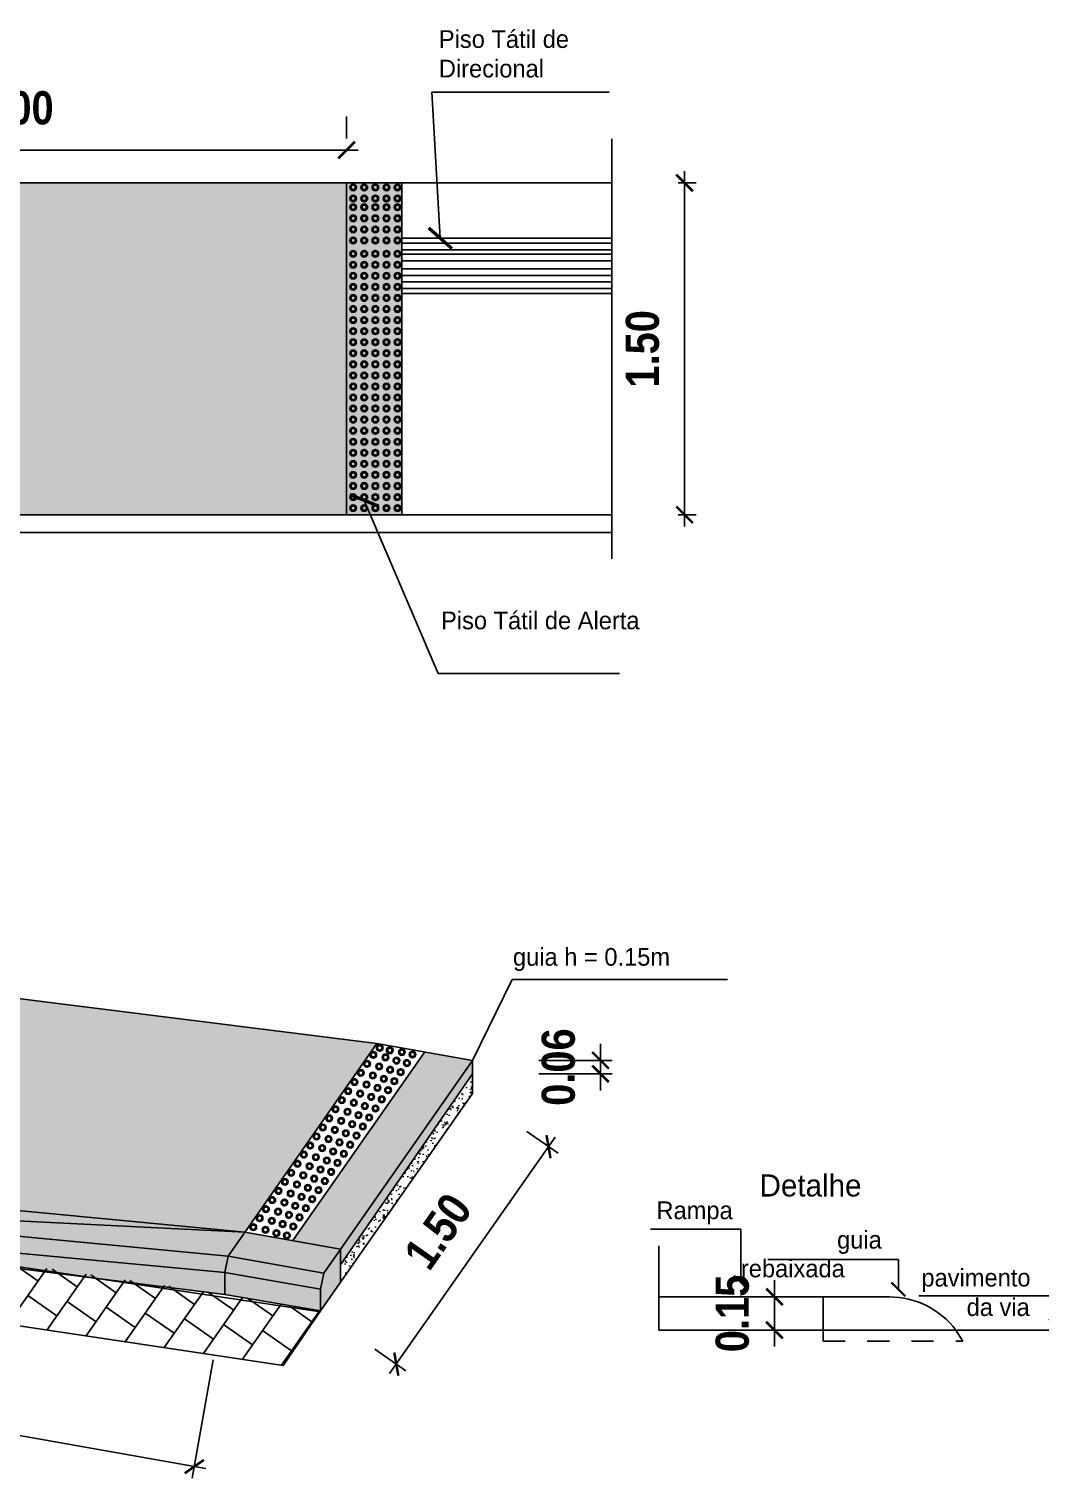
# Model space of a CAD drawing. Header units: feet. Extents: x 203667 to 205527, y 9204857 to 9205156.
# Drawn here: x 203690.51 to 203695.08, y 9204914.71 to 9204921.26 of the extents above; entities that cross this region are included whole.
import ezdxf

# ---------------------------------------------------------------- set-up
doc = ezdxf.new("R2010")
doc.units = ezdxf.units.FT
doc.header["$LTSCALE"] = 0.3
doc.header["$MEASUREMENT"] = 0
doc.linetypes.add('ACAD_ISO05W100', pattern=[33, 24, -3, 0, -3, 0, -3])
doc.linetypes.add('DASHED2', pattern=[0.375, 0.25, -0.125])
doc.layers.add('F-HZ-ESTACA', color=98, linetype='Continuous')
for name, color, linetype, lineweight in [('LINHA', 7, 'Continuous', 9), ('PENA01', 7, 'DASHED2', 9), ('PENA015', 1, 'Continuous', 15), ('PENA02', 5, 'Continuous', 20)]:
    doc.layers.add(name, color=color, linetype=linetype, lineweight=lineweight)
doc.styles.add('COTAS', font='ariblk.ttf', dxfattribs={"width": 0.75})
doc.styles.add('texto', font='')
doc.styles.get('texto').set_extended_font_data('AvantGarde Bk BT')
doc.dimstyles.new('COTAS_100', dxfattribs={"dimscale": 100, "dimtxt": 0.002, "dimasz": 0.001, "dimexe": 0.0007, "dimexo": 0.004, "dimgap": 0.0015, "dimtad": 1, "dimzin": 0, "dimdsep": 46, "dimtxsty": 'COTAS', "dimblk1": 'ARCHTICK', "dimblk2": 'ARCHTICK', "dimsah": 1, "dimcen": 0.003, "dimdle": 0.0007, "dimaunit": 1, "dimadec": 0, "dimazin": 0, "dimtfac": 1, "dimtdec": 0, "dimtix": 1, "dimtmove": 0, "dimatfit": 3, "dimldrblk": 'ARCHTICK', "dimfxl": 1, "dimtolj": 1, "dimtzin": 0, "dimarcsym": 0})
doc.dimstyles.new('COTAS_25', dxfattribs={"dimscale": 25, "dimtxt": 0.002, "dimasz": 0.001, "dimexe": 0.0007, "dimexo": 0.004, "dimgap": 0.0015, "dimtad": 1, "dimzin": 0, "dimdsep": 46, "dimtxsty": 'COTAS', "dimblk1": 'ARCHTICK', "dimblk2": 'ARCHTICK', "dimsah": 1, "dimcen": 0.003, "dimdle": 0.0007, "dimaunit": 1, "dimadec": 0, "dimazin": 0, "dimtfac": 1, "dimtdec": 0, "dimtix": 1, "dimtmove": 0, "dimatfit": 3, "dimldrblk": 'ARCHTICK', "dimfxl": 1, "dimtolj": 1, "dimtzin": 0, "dimarcsym": 0})
doc.dimstyles.new('COTAS_75', dxfattribs={"dimscale": 75, "dimtxt": 0.002, "dimasz": 0.001, "dimexe": 0.0007, "dimexo": 0.004, "dimgap": 0.0015, "dimtad": 1, "dimzin": 0, "dimdsep": 46, "dimtxsty": 'COTAS', "dimblk1": 'ARCHTICK', "dimblk2": 'ARCHTICK', "dimsah": 1, "dimcen": 0.003, "dimdle": 0.0007, "dimaunit": 1, "dimadec": 0, "dimazin": 0, "dimtfac": 1, "dimtdec": 0, "dimtix": 1, "dimtmove": 0, "dimatfit": 3, "dimldrblk": 'ARCHTICK', "dimfxl": 1, "dimtolj": 1, "dimtzin": 0, "dimarcsym": 0})

# ---------------------------------------------------------------- blocks, each defined once
blk = doc.blocks.new('_ArchTick')
at = {"color": 0, "linetype": 'ByBlock', "const_width": 0.15}
blk.add_lwpolyline([(-0.5, -0.5), (0.5, 0.5)], dxfattribs=at)
blk = doc.blocks.new('*D127')
at = {"layer": 'Defpoints', "color": 0, "transparency": 16777216}
for p in [(203691.9475052493, 9204920.708551018), (203688.9475052493, 9204920.560051488), (203691.9475052493, 9204920.560051488)]:
    blk.add_point(p, dxfattribs=at)
at = {"layer": 'PENA015', "color": 0, "lineweight": -2, "transparency": 16777216}
for p, q in [((203688.9475052493, 9204920.860051489), (203688.9475052493, 9204920.761051018)), ((203691.9475052493, 9204920.860051489), (203691.9475052493, 9204920.761051018)), ((203688.8950052493, 9204920.708551018), (203692.0000052493, 9204920.708551018))]:
    blk.add_line(p, q, dxfattribs=at)
at = {"layer": 'PENA015', "color": 0, "lineweight": -2, "transparency": 16777216, "xscale": 0.075, "yscale": 0.075, "zscale": 0.075, "rotation": 180}
blk.add_blockref('_ArchTick', (203688.9475052493, 9204920.708551018), dxfattribs=at)
at = {"layer": 'PENA015', "color": 0, "lineweight": -2, "transparency": 16777216, "xscale": 0.075, "yscale": 0.075, "zscale": 0.075}
blk.add_blockref('_ArchTick', (203691.9475052493, 9204920.708551018), dxfattribs=at)
at = {"layer": 'PENA015', "color": 0, "lineweight": 25, "transparency": 16777216, "insert": (203690.4475052493, 9204920.898609), "char_height": 0.15, "attachment_point": 5, "style": 'COTAS'}
blk.add_mtext('\\A1;3.00', dxfattribs=at)
blk = doc.blocks.new('*D134')
at = {"layer": 'Defpoints', "color": 0, "transparency": 16777216}
for p in [(203694.1024931913, 9204915.524468232), (203693.8826637439, 9204915.374468232), (203694.1024931913, 9204915.374468232)]:
    blk.add_point(p, dxfattribs=at)
at = {"layer": 'PENA015', "color": 0, "lineweight": -2, "transparency": 16777216}
for p, q in [((203693.8826637439, 9204915.524468232), (203693.8826637439, 9204915.599468231)), ((203693.8024931914, 9204915.524468232), (203693.8301637439, 9204915.524468232)), ((203693.8826637439, 9204915.524468232), (203693.8826637439, 9204915.374468232)), ((203693.8024931914, 9204915.374468232), (203693.8301637439, 9204915.374468232)), ((203693.8826637439, 9204915.374468232), (203693.8826637439, 9204915.299468232))]:
    blk.add_line(p, q, dxfattribs=at)
at = {"layer": 'PENA015', "color": 0, "lineweight": -2, "transparency": 16777216, "xscale": 0.075, "yscale": 0.075, "zscale": 0.075}
for p, rotation in [((203693.8826637439, 9204915.524468232), 270), ((203693.8826637439, 9204915.374468232), 90)]:
    blk.add_blockref('_ArchTick', p, dxfattribs=dict(at, rotation=rotation))
at = {"layer": 'PENA015', "color": 0, "lineweight": 25, "transparency": 16777216, "insert": (203693.6926057655, 9204915.449468229), "char_height": 0.15, "attachment_point": 5, "rotation": 90, "style": 'COTAS'}
blk.add_mtext('\\A1;0.15', dxfattribs=at)
blk = doc.blocks.new('*D135')
at = {"layer": 'Defpoints', "color": 0, "transparency": 16777216}
for p in [(203688.4420360778, 9204916.057989664), (203691.3964593383, 9204915.53586744), (203691.2588628491, 9204914.757279117)]:
    blk.add_point(p, dxfattribs=at)
at = {"layer": 'PENA015', "color": 0, "lineweight": -2, "transparency": 16777216}
for p, q in [((203688.3898274179, 9204915.762567498), (203688.2953030735, 9204915.227702465)), ((203688.25274071, 9204915.288537858), (203691.310561728, 9204914.748142602)), ((203691.3442506783, 9204915.240445273), (203691.2497263337, 9204914.705580238))]:
    blk.add_line(p, q, dxfattribs=at)
at = {"layer": 'PENA015', "color": 0, "lineweight": -2, "transparency": 16777216, "xscale": 0.075, "yscale": 0.075, "zscale": 0.075}
for p, rotation in [((203688.3044395889, 9204915.279401343), 169.977850930443), ((203691.2588628491, 9204914.757279117), 349.9778509304429)]:
    blk.add_blockref('_ArchTick', p, dxfattribs=dict(at, rotation=rotation))
at = {"layer": 'PENA015', "color": 0, "lineweight": 25, "transparency": 16777216, "insert": (203689.8147267941, 9204915.205498032), "char_height": 0.15, "attachment_point": 5, "rotation": 349.9778509304429, "style": 'COTAS'}
blk.add_mtext('\\A1;3.00', dxfattribs=at)
blk = doc.blocks.new('*D136')
at = {"layer": 'Defpoints', "color": 0, "transparency": 16777216}
for p in [(203693.1475052493, 9204920.560051491), (203693.476339706, 9204920.560051491), (203693.1475052493, 9204919.060051491)]:
    blk.add_point(p, dxfattribs=at)
at = {"layer": 'PENA015', "color": 0, "lineweight": -2, "transparency": 16777216}
for p, q in [((203693.476339706, 9204919.007551491), (203693.476339706, 9204920.612551492)), ((203693.4475052493, 9204920.560051491), (203693.5288397059, 9204920.560051491)), ((203693.4475052493, 9204919.060051491), (203693.5288397059, 9204919.060051491))]:
    blk.add_line(p, q, dxfattribs=at)
at = {"layer": 'PENA015', "color": 0, "lineweight": -2, "transparency": 16777216, "xscale": 0.075, "yscale": 0.075, "zscale": 0.075}
for p, rotation in [((203693.476339706, 9204920.560051491), 90), ((203693.476339706, 9204919.060051491), 270)]:
    blk.add_blockref('_ArchTick', p, dxfattribs=dict(at, rotation=rotation))
at = {"layer": 'PENA015', "color": 0, "lineweight": 25, "transparency": 16777216, "insert": (203693.2862817276, 9204919.81005149), "char_height": 0.15, "attachment_point": 5, "rotation": 90, "style": 'COTAS'}
blk.add_mtext('\\A1;1.50', dxfattribs=at)
blk = doc.blocks.new('*D137')
at = {"layer": 'Defpoints', "color": 0, "transparency": 16777216}
for p in [(203692.5176356938, 9204916.443698348), (203692.8607258061, 9204916.203464065), (203691.829343969, 9204915.460715894)]:
    blk.add_point(p, dxfattribs=at)
at = {"layer": 'PENA015', "color": 0, "lineweight": -2, "transparency": 16777216}
for p, q in [((203692.763381307, 9204916.271625416), (203692.9037312889, 9204916.1733513)), ((203692.1423213184, 9204915.177476129), (203692.890838569, 9204916.246469546)), ((203692.0750895822, 9204915.288642963), (203692.2154395641, 9204915.190368848))]:
    blk.add_line(p, q, dxfattribs=at)
at = {"layer": 'PENA015', "color": 0, "lineweight": -2, "transparency": 16777216, "xscale": 0.075, "yscale": 0.075, "zscale": 0.075}
for p, rotation in [((203692.8607258061, 9204916.203464065), 54.9999999862992), ((203692.1724340813, 9204915.220481612), 234.9999999862992)]:
    blk.add_blockref('_ArchTick', p, dxfattribs=dict(at, rotation=rotation))
at = {"layer": 'PENA015', "color": 0, "lineweight": 25, "transparency": 16777216, "insert": (203692.360893561, 9204915.820985617), "char_height": 0.15, "attachment_point": 5, "rotation": 54.9999999862992, "style": 'COTAS'}
blk.add_mtext('\\A1;1.50', dxfattribs=at)
blk = doc.blocks.new('*D138')
at = {"layer": 'Defpoints', "color": 0, "transparency": 16777216}
for p in [(203692.5176356933, 9204916.593698349), (203692.517635693, 9204916.532772753), (203693.0959032197, 9204916.532772753)]:
    blk.add_point(p, dxfattribs=at)
at = {"layer": 'PENA015', "color": 0, "lineweight": -2, "transparency": 16777216}
for p, q in [((203693.0959032197, 9204916.593698349), (203693.0959032197, 9204916.668698348)), ((203692.8176356933, 9204916.593698349), (203693.1484032196, 9204916.593698349)), ((203693.0959032197, 9204916.593698349), (203693.0959032197, 9204916.532772753)), ((203692.817635693, 9204916.532772753), (203693.1484032196, 9204916.532772753)), ((203693.0959032197, 9204916.532772753), (203693.0959032197, 9204916.457772754))]:
    blk.add_line(p, q, dxfattribs=at)
at = {"layer": 'PENA015', "color": 0, "lineweight": -2, "transparency": 16777216, "xscale": 0.075, "yscale": 0.075, "zscale": 0.075}
for p, rotation in [((203693.0959032197, 9204916.593698349), 270), ((203693.0959032197, 9204916.532772753), 90)]:
    blk.add_blockref('_ArchTick', p, dxfattribs=dict(at, rotation=rotation))
at = {"layer": 'PENA015', "color": 0, "lineweight": 25, "transparency": 16777216, "insert": (203692.9058452413, 9204916.56323555), "char_height": 0.15, "attachment_point": 5, "rotation": 90, "style": 'COTAS'}
blk.add_mtext('\\A1;0.06', dxfattribs=at)

msp = doc.modelspace()

# ---------------------------------------------------------------- hatches: boundary and pattern name
at = {"layer": 'F-HZ-ESTACA'}
h = msp.add_hatch(color=5, dxfattribs=at)
h.dxf.hatch_style = 1
h.paths.add_polyline_path([(203691.9475052493, 9204919.060051488), (203692.1975052493, 9204919.060051488), (203692.1975052493, 9204920.560051488), (203691.9475052493, 9204920.560051488)])
h.paths.add_polyline_path([(203684.197505249, 9204919.060051488), (203684.447505249, 9204919.060051488), (203684.447505249, 9204920.560051488), (203684.197505249, 9204920.560051488)])
at = {"layer": 'F-HZ-ESTACA', "true_color": 0x7aafdf}
h = msp.add_hatch(color=143, dxfattribs=at)
h.dxf.hatch_style = 1
h.paths.add_polyline_path([(203687.4475052493, 9204920.560051488), (203684.447505249, 9204920.560051488), (203684.447505249, 9204919.060051488), (203687.4475052493, 9204919.060051488)])
h.paths.add_polyline_path([(203688.9475052493, 9204920.560051488), (203687.4475052493, 9204920.560051488), (203687.4475052493, 9204918.98005149), (203688.9475052493, 9204918.98005149)])
h.paths.add_polyline_path([(203691.9475052493, 9204920.560051488), (203688.9475052493, 9204920.560051488), (203688.9475052493, 9204919.060051488), (203691.9475052493, 9204919.060051488)])
h = msp.add_hatch(color=143, dxfattribs=at)
h.dxf.hatch_style = 1
h.paths.add_polyline_path([(203691.4875236641, 9204915.817098469), (203692.0847510629, 9204916.670027588), (203689.1303278009, 9204917.040972117), (203688.5257756576, 9204916.097262323)])
h = msp.add_hatch(color=143, dxfattribs=at)
h.dxf.hatch_style = 1
h.paths.add_polyline_path([(203692.5176356932, 9204916.53277275), (203692.5176356932, 9204916.593698345), (203691.9203897821, 9204915.740742791), (203691.9203897821, 9204915.669709131)])
h.paths.add_polyline_path([(203692.5176356942, 9204916.593698347), (203692.3011933779, 9204916.631862968), (203691.7039474679, 9204915.778907407), (203691.9203897809, 9204915.74074279)])
at = {"layer": 'F-HZ-ESTACA'}
h = msp.add_hatch(color=253, dxfattribs=at)
h.dxf.hatch_style = 1
h.paths.add_polyline_path([(203691.4892023919, 9204915.81693967), (203688.5257756554, 9204916.097262323), (203688.4422769868, 9204915.9663855), (203691.3981565793, 9204915.686912775)])
h.paths.add_polyline_path([(203688.4422769873, 9204915.9663855), (203688.4420360777, 9204915.90681197), (203691.3981380665, 9204915.53570864), (203691.3981380667, 9204915.686914526)])
h = msp.add_hatch(dxfattribs=at)
h.set_pattern_fill('AR-B88', color=1, scale=0.02, angle=55)
h.set_pattern_definition([(55, (0.05187057860894129, 9.056631291285157), (-0.1310643270862387, 0.09177222981616737), []), (145, (0.05187057860894129, 9.056631291285157), (-0.1769504419943224, 0.02624006627304803), [0.16, -0.16])])
h.paths.add_polyline_path([(203691.8292501189, 9204915.460732186), (203691.3964593378, 9204915.535867438), (203688.4406183366, 9204915.964519553), (203688.2699631476, 9204915.720798686), (203691.6605027408, 9204915.214970281)])
h = msp.add_hatch(color=253, dxfattribs=at)
h.dxf.hatch_style = 1
h.paths.add_polyline_path([(203691.9203897821, 9204915.74074279), (203691.8293439693, 9204915.610715894), (203691.8292501189, 9204915.460732186), (203691.8296919218, 9204915.461212821), (203691.9203897822, 9204915.59074279)])
h.paths.add_polyline_path([(203691.920389782, 9204915.74074279), (203691.4875051486, 9204915.817072026), (203691.396459336, 9204915.68704513), (203691.8293439693, 9204915.610715894)])
h.paths.add_polyline_path([(203691.8293439693, 9204915.610715894), (203691.3964593381, 9204915.68704513), (203691.3964593379, 9204915.535867438), (203691.8292501189, 9204915.460732186)])
at = {"layer": 'LINHA'}
h = msp.add_hatch(dxfattribs=at)
h.set_pattern_fill('AR-CONC', color=34, scale=0.01)
h.set_pattern_definition([(49.99999999999999, (0.05187057860894129, 9.056631291285157), (0.07172601826007535, -0.006275213498259511), [0.0075, -0.0825]), (355, (0.05187057860894129, 9.056631291285157), (-0.0138751333613, 0.07521921337000119), [0.006, -0.066]), (100.45144446, (0.05784774670610204, 9.056108357384801), (0.0578508846727112, 0.06894399909686294), [0.006374019199999996, -0.07011421119999994]), (46.18420000000001, (0.05187057860894129, 9.076631290838122), (0.1067241330671572, -0.01655192807930765), [0.01125, -0.12375]), (96.63563549, (0.06076425311039202, 9.075251961126924), (0.09346619456742283, 0.09741186007745505), [0.0095610342, -0.105171376]), (351.1841639899999, (0.05187057860894129, 9.076631290838122), (0.09346619450547732, 0.09741186002699902), [0.009000000000000001, -0.0990000001]), (21, (0.06187057861825451, 9.071631291881204), (0.05969070521184617, -0.04026188906653388), [0.0075, -0.0825]), (326.0000000000001, (0.06187057861825451, 9.071631291881204), (0.02433153319215817, 0.0725150045046853), [0.006, -0.066]), (71.45144474, (0.06684480400872417, 9.06827613338828), (0.08402223767299712, 0.03225311528063538), [0.006374019000000001, -0.0701142112]), (37.50000000000001, (0.05187057860894129, 9.056631291285157), (0.001215985531729067, 0.03328938538313115), [0, -0.0652, 0, -0.067, 0, -0.06625]), (7.499999999999999, (0.05187057860894129, 9.056631291285157), (0.02630695374421486, 0.03944117118823603), [0, -0.0382, 0, -0.0637, 0, -0.02525]), (327.5, (0.02957057859748602, 9.056631291285157), (0.0533822436172409, -0.002255487173437976), [0, -0.025, 0, -0.078, 0, -0.1035]), (317.5, (0.01957057861727662, 9.056631291285157), (0.05831861693423862, 0.01001049823323177), [0, -0.0325, 0, -0.0518, 0, -0.0735])])
h.paths.add_polyline_path([(203691.9203897821, 9204915.669709131), (203691.9203897822, 9204915.59074279), (203692.5176356932, 9204916.443698347), (203692.5176356932, 9204916.53277275)])

# ---------------------------------------------------------------- linework, layer by layer
at = {"layer": 'F-HZ-ESTACA'}
for p, q in [((203688.4271229627, 9204915.966544298), (203691.8293439693, 9204915.456100544)), ((203691.4871602059, 9204915.81713285), (203688.4420360777, 9204915.966544298)), ((203688.2699631476, 9204915.720798686), (203691.6605027408, 9204915.214970281))]:
    msp.add_line(p, q, dxfattribs=at)
at = {"layer": 'PENA01', "lineweight": 25}
for p, q in [((203694.1024931912, 9204915.374468228), (203694.1024931912, 9204915.324468229)), ((203694.7024931913, 9204915.374468228), (203694.7341556704, 9204915.324468229)), ((203694.1024931912, 9204915.324468229), (203694.7341556704, 9204915.324468229))]:
    msp.add_line(p, q, dxfattribs=at)
at = {"layer": 'PENA015', "linetype": 'ACAD_ISO05W100', "lineweight": 25}
msp.add_line((203693.1475052492, 9204918.860051489), (203693.1475052492, 9204920.760051487), dxfattribs=at)
at = {"layer": 'PENA015', "lineweight": 25}
for p, q in [((203692.6956537234, 9204916.958515966), (203692.5176356929, 9204916.593698345)), ((203693.6695854483, 9204916.958515966), (203692.6956537234, 9204916.958515966)), ((203694.1024931912, 9204915.524468228), (203693.3590745389, 9204915.524468228))]:
    msp.add_line(p, q, dxfattribs=at)
at = {"layer": 'PENA02', "lineweight": 25}
for p, q in [((203693.1475052492, 9204920.560051488), (203688.9475052493, 9204920.560051488)), ((203693.1475052492, 9204920.560051488), (203688.9475052493, 9204920.560051488)), ((203691.9475052493, 9204919.060051488), (203691.9475052493, 9204920.560051488)), ((203691.9475052493, 9204919.060051488), (203691.9475052493, 9204920.560051488)), ((203692.1975052493, 9204919.060051488), (203692.1975052493, 9204920.560051488)), ((203692.1975052493, 9204919.060051488), (203692.1975052493, 9204920.560051488)), ((203692.1975052493, 9204920.174460534), (203692.1975052493, 9204920.424460534)), ((203693.1475052492, 9204920.310051488), (203692.1975052493, 9204920.310051488)), ((203692.1975052493, 9204920.287551487), (203693.1475052492, 9204920.287551487)), ((203692.1975052493, 9204920.257551488), (203693.1475052492, 9204920.257551488)), ((203692.1975052493, 9204920.237551488), (203693.1475052492, 9204920.237551488)), ((203692.1975052493, 9204920.207551489), (203693.1475052492, 9204920.207551489)), ((203692.1975052493, 9204920.171955658), (203693.1475052492, 9204920.171955658)), ((203692.1975052493, 9204920.141955657), (203693.1475052492, 9204920.141955657)), ((203692.1975052493, 9204920.112551488), (203693.1475052492, 9204920.112551488)), ((203692.1975052493, 9204920.082551489), (203693.1475052492, 9204920.082551489)), ((203693.1475052492, 9204920.060051488), (203692.1975052493, 9204920.060051488)), ((203688.9475052493, 9204919.060051488), (203693.1475052492, 9204919.060051488)), ((203688.9475052493, 9204919.060051488), (203693.1475052492, 9204919.060051488)), ((203691.9475052493, 9204919.060051488), (203692.1975052493, 9204919.060051488)), ((203689.1303278022, 9204917.040972117), (203692.0847510629, 9204916.670027588)), ((203692.0847510629, 9204916.670027588), (203691.4115605588, 9204915.708611911)), ((203692.0847510629, 9204916.670027588), (203692.5176356941, 9204916.593698347)), ((203692.3011933785, 9204916.631862968), (203691.7039474675, 9204915.778907407)), ((203691.8444451928, 9204915.632282678), (203692.5176356929, 9204916.593698345)), ((203692.5176356932, 9204916.593698347), (203692.5176356932, 9204916.443698347)), ((203691.9203897821, 9204915.669709131), (203692.5176356929, 9204916.53277275)), ((203692.5176356932, 9204916.443698347), (203691.8293439693, 9204915.460715894)), ((203688.5257756554, 9204916.097262323), (203691.4875236637, 9204915.817098469)), ((203688.4574822433, 9204915.988050258), (203691.4119240161, 9204915.708577532)), ((203688.4420360777, 9204915.90681197), (203691.3964593378, 9204915.535867438)), ((203689.4499075723, 9204915.81821267), (203691.3964778505, 9204915.63407863)), ((203691.9203897821, 9204915.74074279), (203691.4875051507, 9204915.817072026)), ((203693.3590745389, 9204915.374468228), (203693.3590745389, 9204915.755552994)), ((203691.3964778493, 9204915.687071573), (203691.3964593383, 9204915.687045135)), ((203691.8444451932, 9204915.632282676), (203691.4115605589, 9204915.708611913)), ((203691.9203897821, 9204915.74074279), (203691.9203897822, 9204915.590742793)), ((203691.396459338, 9204915.634080378), (203691.3964593379, 9204915.535867438)), ((203691.8293439693, 9204915.558927085), (203691.3964778505, 9204915.63407863)), ((203691.8293439693, 9204915.460715894), (203691.8293439693, 9204915.558927085)), ((203691.3964593378, 9204915.535867438), (203691.8293439693, 9204915.460715894)), ((203694.4024931913, 9204915.524468228), (203694.1024931912, 9204915.524468228)), ((203694.1024931912, 9204915.524468228), (203694.1024931912, 9204915.374468228)), ((203691.8293439693, 9204915.460715894), (203691.6605027408, 9204915.214970281)), ((203693.3590745389, 9204915.374468228), (203695.2712892465, 9204915.374468228))]:
    msp.add_line(p, q, dxfattribs=at)
at = {"layer": 'PENA02', "lineweight": 25, "flags": 128}
msp.add_lwpolyline([(203693.1475052492, 9204918.980051493), (203683.2500710321, 9204918.980051486)], dxfattribs=at)
at = {"layer": 'PENA02', "lineweight": 25}
for points in [[(203691.3964593378, 9204915.535867438), (203691.3964593378, 9204915.63407863), (203691.4115605589, 9204915.708611913)], [(203691.8293439693, 9204915.460715894), (203691.8293439693, 9204915.558927085), (203691.8444451932, 9204915.632282676)]]:
    msp.add_lwpolyline(points, dxfattribs=at)
for centre, radius in [((203691.9775052493, 9204920.540051509), 0.015), ((203691.9775052493, 9204920.540051509), 0.01), ((203692.0275052493, 9204920.540051509), 0.015), ((203692.0275052493, 9204920.540051509), 0.01), ((203692.0775052494, 9204920.540051509), 0.015), ((203692.0775052494, 9204920.540051509), 0.01), ((203692.1275052494, 9204920.540051509), 0.015), ((203692.1275052494, 9204920.540051509), 0.01), ((203692.1775052495, 9204920.540051509), 0.015), ((203692.1775052495, 9204920.540051509), 0.01), ((203691.9775052493, 9204920.490051508), 0.015), ((203691.9775052493, 9204920.450051509), 0.015), ((203691.9775052493, 9204920.450051513), 0.015), ((203691.9775052493, 9204920.490051508), 0.01), ((203691.9775052493, 9204920.450051509), 0.01), ((203691.9775052493, 9204920.450051513), 0.01), ((203692.0275052493, 9204920.490051508), 0.015), ((203692.0275052493, 9204920.450051509), 0.015), ((203692.0275052493, 9204920.450051513), 0.015), ((203692.0275052493, 9204920.490051508), 0.01), ((203692.0275052493, 9204920.450051509), 0.01), ((203692.0275052493, 9204920.450051513), 0.01), ((203692.0775052494, 9204920.490051508), 0.015), ((203692.0775052494, 9204920.450051509), 0.015), ((203692.0775052494, 9204920.450051513), 0.015), ((203692.0775052494, 9204920.490051508), 0.01), ((203692.0775052494, 9204920.450051509), 0.01), ((203692.0775052494, 9204920.450051513), 0.01), ((203692.1275052494, 9204920.490051508), 0.015), ((203692.1275052494, 9204920.450051509), 0.015), ((203692.1275052494, 9204920.450051513), 0.015), ((203692.1275052494, 9204920.490051508), 0.01), ((203692.1275052494, 9204920.450051509), 0.01), ((203692.1275052494, 9204920.450051513), 0.01), ((203692.1775052495, 9204920.490051508), 0.015), ((203692.1775052495, 9204920.450051509), 0.015), ((203692.1775052495, 9204920.450051513), 0.015), ((203692.1775052495, 9204920.490051508), 0.01), ((203692.1775052495, 9204920.450051509), 0.01), ((203692.1775052495, 9204920.450051513), 0.01), ((203691.9775052493, 9204920.400051508), 0.015), ((203691.9775052493, 9204920.400051512), 0.015), ((203691.9775052493, 9204920.400051508), 0.01), ((203691.9775052493, 9204920.400051512), 0.01), ((203692.0275052493, 9204920.400051508), 0.015), ((203692.0275052493, 9204920.400051512), 0.015), ((203692.0275052493, 9204920.400051508), 0.01), ((203692.0275052493, 9204920.400051512), 0.01), ((203692.0775052494, 9204920.400051508), 0.015), ((203692.0775052494, 9204920.400051512), 0.015), ((203692.0775052494, 9204920.400051508), 0.01), ((203692.0775052494, 9204920.400051512), 0.01), ((203692.1275052494, 9204920.400051508), 0.015), ((203692.1275052494, 9204920.400051512), 0.015), ((203692.1275052494, 9204920.400051508), 0.01), ((203692.1275052494, 9204920.400051512), 0.01), ((203692.1775052495, 9204920.400051508), 0.015), ((203692.1775052495, 9204920.400051512), 0.015), ((203692.1775052495, 9204920.400051508), 0.01), ((203692.1775052495, 9204920.400051512), 0.01), ((203691.9775052493, 9204920.350051507), 0.015), ((203691.9775052493, 9204920.350051511), 0.015), ((203691.9775052493, 9204920.350051507), 0.01), ((203691.9775052493, 9204920.350051511), 0.01), ((203692.0275052493, 9204920.350051507), 0.015), ((203692.0275052493, 9204920.350051511), 0.015), ((203692.0275052493, 9204920.350051507), 0.01), ((203692.0275052493, 9204920.350051511), 0.01), ((203692.0775052494, 9204920.350051507), 0.015), ((203692.0775052494, 9204920.350051511), 0.015), ((203692.0775052494, 9204920.350051507), 0.01), ((203692.0775052494, 9204920.350051511), 0.01), ((203692.1275052494, 9204920.350051507), 0.015), ((203692.1275052494, 9204920.350051511), 0.015), ((203692.1275052494, 9204920.350051507), 0.01), ((203692.1275052494, 9204920.350051511), 0.01), ((203692.1775052495, 9204920.350051507), 0.015), ((203692.1775052495, 9204920.350051511), 0.015), ((203692.1775052495, 9204920.350051507), 0.01), ((203692.1775052495, 9204920.350051511), 0.01), ((203691.9775052493, 9204920.30005151), 0.015), ((203691.9775052493, 9204920.30005151), 0.01), ((203692.0275052493, 9204920.30005151), 0.015), ((203692.0275052493, 9204920.30005151), 0.01), ((203692.0775052494, 9204920.30005151), 0.015), ((203692.0775052494, 9204920.30005151), 0.01), ((203692.1275052494, 9204920.30005151), 0.015), ((203692.1275052494, 9204920.30005151), 0.01), ((203692.1775052495, 9204920.30005151), 0.015), ((203692.1775052495, 9204920.30005151), 0.01), ((203691.9775052493, 9204920.240051508), 0.015), ((203691.9775052493, 9204920.240051504), 0.015), ((203691.9775052493, 9204920.190051507), 0.015), ((203691.9775052493, 9204920.190051503), 0.015), ((203691.9775052493, 9204920.240051508), 0.01), ((203691.9775052493, 9204920.240051504), 0.01), ((203691.9775052493, 9204920.190051507), 0.01), ((203691.9775052493, 9204920.190051503), 0.01), ((203692.0275052493, 9204920.240051508), 0.015), ((203692.0275052493, 9204920.240051504), 0.015), ((203692.0275052493, 9204920.190051507), 0.015), ((203692.0275052493, 9204920.190051503), 0.015), ((203692.0275052493, 9204920.240051508), 0.01), ((203692.0275052493, 9204920.240051504), 0.01), ((203692.0275052493, 9204920.190051507), 0.01), ((203692.0275052493, 9204920.190051503), 0.01), ((203692.0775052494, 9204920.240051508), 0.015), ((203692.0775052494, 9204920.240051504), 0.015), ((203692.0775052494, 9204920.190051507), 0.015), ((203692.0775052494, 9204920.190051503), 0.015), ((203692.0775052494, 9204920.240051508), 0.01), ((203692.0775052494, 9204920.240051504), 0.01), ((203692.0775052494, 9204920.190051507), 0.01), ((203692.0775052494, 9204920.190051503), 0.01), ((203692.1275052494, 9204920.240051508), 0.015), ((203692.1275052494, 9204920.240051504), 0.015), ((203692.1275052494, 9204920.190051507), 0.015), ((203692.1275052494, 9204920.190051503), 0.015), ((203692.1275052494, 9204920.240051508), 0.01), ((203692.1275052494, 9204920.240051504), 0.01), ((203692.1275052494, 9204920.190051507), 0.01), ((203692.1275052494, 9204920.190051503), 0.01), ((203692.1775052495, 9204920.240051508), 0.015), ((203692.1775052495, 9204920.240051504), 0.015), ((203692.1775052495, 9204920.190051507), 0.015), ((203692.1775052495, 9204920.190051503), 0.015), ((203692.1775052495, 9204920.240051508), 0.01), ((203692.1775052495, 9204920.240051504), 0.01), ((203692.1775052495, 9204920.190051507), 0.01), ((203692.1775052495, 9204920.190051503), 0.01), ((203691.9775052493, 9204920.140051506), 0.015), ((203691.9775052493, 9204920.140051506), 0.01), ((203692.0275052493, 9204920.140051506), 0.015), ((203692.0275052493, 9204920.140051506), 0.01), ((203692.0775052494, 9204920.140051506), 0.015), ((203692.0775052494, 9204920.140051506), 0.01), ((203692.1275052494, 9204920.140051506), 0.015), ((203692.1275052494, 9204920.140051506), 0.01), ((203692.1775052495, 9204920.140051506), 0.015), ((203692.1775052495, 9204920.140051506), 0.01), ((203691.9775052493, 9204920.090051506), 0.015), ((203691.9775052493, 9204920.090051502), 0.015), ((203691.9775052493, 9204920.090051506), 0.01), ((203691.9775052493, 9204920.090051502), 0.01), ((203692.0275052493, 9204920.090051506), 0.015), ((203692.0275052493, 9204920.090051502), 0.015), ((203692.0275052493, 9204920.090051506), 0.01), ((203692.0275052493, 9204920.090051502), 0.01), ((203692.0775052494, 9204920.090051506), 0.015), ((203692.0775052494, 9204920.090051502), 0.015), ((203692.0775052494, 9204920.090051506), 0.01), ((203692.0775052494, 9204920.090051502), 0.01), ((203692.1275052494, 9204920.090051506), 0.015), ((203692.1275052494, 9204920.090051502), 0.015), ((203692.1275052494, 9204920.090051506), 0.01), ((203692.1275052494, 9204920.090051502), 0.01), ((203692.1775052495, 9204920.090051506), 0.015), ((203692.1775052495, 9204920.090051502), 0.015), ((203692.1775052495, 9204920.090051506), 0.01), ((203692.1775052495, 9204920.090051502), 0.01), ((203691.9775052493, 9204920.040051505), 0.015), ((203691.9775052493, 9204920.040051501), 0.015), ((203691.9775052493, 9204919.9900515), 0.015), ((203691.9775052493, 9204919.990051504), 0.015), ((203691.9775052493, 9204920.040051501), 0.01), ((203691.9775052493, 9204920.040051505), 0.01), ((203691.9775052493, 9204919.9900515), 0.01), ((203691.9775052493, 9204919.990051504), 0.01), ((203692.0275052493, 9204920.040051505), 0.015), ((203692.0275052493, 9204920.040051501), 0.015), ((203692.0275052493, 9204919.9900515), 0.015), ((203692.0275052493, 9204919.990051504), 0.015), ((203692.0275052493, 9204920.040051501), 0.01), ((203692.0275052493, 9204920.040051505), 0.01), ((203692.0275052493, 9204919.9900515), 0.01), ((203692.0275052493, 9204919.990051504), 0.01), ((203692.0775052494, 9204920.040051505), 0.015), ((203692.0775052494, 9204920.040051501), 0.015), ((203692.0775052494, 9204919.9900515), 0.015), ((203692.0775052494, 9204919.990051504), 0.015), ((203692.0775052494, 9204920.040051501), 0.01), ((203692.0775052494, 9204920.040051505), 0.01), ((203692.0775052494, 9204919.9900515), 0.01), ((203692.0775052494, 9204919.990051504), 0.01), ((203692.1275052494, 9204920.040051505), 0.015), ((203692.1275052494, 9204920.040051501), 0.015), ((203692.1275052494, 9204919.9900515), 0.015), ((203692.1275052494, 9204919.990051504), 0.015), ((203692.1275052494, 9204920.040051501), 0.01), ((203692.1275052494, 9204920.040051505), 0.01), ((203692.1275052494, 9204919.9900515), 0.01), ((203692.1275052494, 9204919.990051504), 0.01), ((203692.1775052495, 9204920.040051505), 0.015), ((203692.1775052495, 9204920.040051501), 0.015), ((203692.1775052495, 9204919.9900515), 0.015), ((203692.1775052495, 9204919.990051504), 0.015), ((203692.1775052495, 9204920.040051501), 0.01), ((203692.1775052495, 9204920.040051505), 0.01), ((203692.1775052495, 9204919.9900515), 0.01), ((203692.1775052495, 9204919.990051504), 0.01), ((203691.9775052493, 9204919.940051503), 0.015), ((203691.9775052493, 9204919.9400515), 0.015), ((203691.9775052493, 9204919.940051503), 0.01), ((203691.9775052493, 9204919.9400515), 0.01), ((203692.0275052493, 9204919.940051503), 0.015), ((203692.0275052493, 9204919.9400515), 0.015), ((203692.0275052493, 9204919.940051503), 0.01), ((203692.0275052493, 9204919.9400515), 0.01), ((203692.0775052494, 9204919.940051503), 0.015), ((203692.0775052494, 9204919.9400515), 0.015), ((203692.0775052494, 9204919.940051503), 0.01), ((203692.0775052494, 9204919.9400515), 0.01), ((203692.1275052494, 9204919.940051503), 0.015), ((203692.1275052494, 9204919.9400515), 0.015), ((203692.1275052494, 9204919.940051503), 0.01), ((203692.1275052494, 9204919.9400515), 0.01), ((203692.1775052495, 9204919.940051503), 0.015), ((203692.1775052495, 9204919.9400515), 0.015), ((203692.1775052495, 9204919.940051503), 0.01), ((203692.1775052495, 9204919.9400515), 0.01), ((203691.9775052493, 9204919.890051503), 0.015), ((203691.9775052493, 9204919.890051499), 0.015), ((203691.9775052493, 9204919.890051503), 0.01), ((203691.9775052493, 9204919.890051499), 0.01), ((203692.0275052493, 9204919.890051503), 0.015), ((203692.0275052493, 9204919.890051499), 0.015), ((203692.0275052493, 9204919.890051503), 0.01), ((203692.0275052493, 9204919.890051499), 0.01), ((203692.0775052494, 9204919.890051503), 0.015), ((203692.0775052494, 9204919.890051499), 0.015), ((203692.0775052494, 9204919.890051503), 0.01), ((203692.0775052494, 9204919.890051499), 0.01), ((203692.1275052494, 9204919.890051503), 0.015), ((203692.1275052494, 9204919.890051499), 0.015), ((203692.1275052494, 9204919.890051503), 0.01), ((203692.1275052494, 9204919.890051499), 0.01), ((203692.1775052495, 9204919.890051503), 0.015), ((203692.1775052495, 9204919.890051499), 0.015), ((203692.1775052495, 9204919.890051503), 0.01), ((203692.1775052495, 9204919.890051499), 0.01), ((203691.9775052493, 9204919.840051502), 0.015), ((203691.9775052493, 9204919.840051498), 0.015), ((203691.9775052493, 9204919.790051498), 0.015), ((203691.9775052493, 9204919.840051502), 0.01), ((203691.9775052493, 9204919.840051498), 0.01), ((203692.0275052493, 9204919.840051502), 0.015), ((203692.0275052493, 9204919.840051498), 0.015), ((203692.0275052493, 9204919.790051498), 0.015), ((203692.0275052493, 9204919.840051502), 0.01), ((203692.0275052493, 9204919.840051498), 0.01), ((203692.0775052494, 9204919.840051502), 0.015), ((203692.0775052494, 9204919.840051498), 0.015), ((203692.0775052494, 9204919.790051498), 0.015), ((203692.0775052494, 9204919.840051502), 0.01), ((203692.0775052494, 9204919.840051498), 0.01), ((203692.1275052494, 9204919.840051502), 0.015), ((203692.1275052494, 9204919.840051498), 0.015), ((203692.1275052494, 9204919.790051498), 0.015), ((203692.1275052494, 9204919.840051502), 0.01), ((203692.1275052494, 9204919.840051498), 0.01), ((203692.1775052495, 9204919.840051502), 0.015), ((203692.1775052495, 9204919.840051498), 0.015), ((203692.1775052495, 9204919.790051498), 0.015), ((203692.1775052495, 9204919.840051502), 0.01), ((203692.1775052495, 9204919.840051498), 0.01), ((203691.9775052493, 9204919.740051497), 0.015), ((203691.9775052493, 9204919.790051498), 0.01), ((203691.9775052493, 9204919.740051497), 0.01), ((203692.0275052493, 9204919.740051497), 0.015), ((203692.0275052493, 9204919.790051498), 0.01), ((203692.0275052493, 9204919.740051497), 0.01), ((203692.0775052494, 9204919.740051497), 0.015), ((203692.0775052494, 9204919.790051498), 0.01), ((203692.0775052494, 9204919.740051497), 0.01), ((203692.1275052494, 9204919.740051497), 0.015), ((203692.1275052494, 9204919.790051498), 0.01), ((203692.1275052494, 9204919.740051497), 0.01), ((203692.1775052495, 9204919.740051497), 0.015), ((203692.1775052495, 9204919.790051498), 0.01), ((203692.1775052495, 9204919.740051497), 0.01), ((203691.9775052493, 9204919.690051496), 0.015), ((203691.9775052493, 9204919.690051496), 0.01), ((203692.0275052493, 9204919.690051496), 0.015), ((203692.0275052493, 9204919.690051496), 0.01), ((203692.0775052494, 9204919.690051496), 0.015), ((203692.0775052494, 9204919.690051496), 0.01), ((203692.1275052494, 9204919.690051496), 0.015), ((203692.1275052494, 9204919.690051496), 0.01), ((203692.1775052495, 9204919.690051496), 0.015), ((203692.1775052495, 9204919.690051496), 0.01), ((203691.9775052493, 9204919.640051495), 0.015), ((203691.9775052493, 9204919.640051495), 0.01), ((203692.0275052493, 9204919.640051495), 0.015), ((203692.0275052493, 9204919.640051495), 0.01), ((203692.0775052494, 9204919.640051495), 0.015), ((203692.0775052494, 9204919.640051495), 0.01), ((203692.1275052494, 9204919.640051495), 0.015), ((203692.1275052494, 9204919.640051495), 0.01), ((203692.1775052495, 9204919.640051495), 0.015), ((203692.1775052495, 9204919.640051495), 0.01), ((203691.9775052493, 9204919.590051495), 0.015), ((203691.9775052493, 9204919.540051494), 0.015), ((203691.9775052493, 9204919.590051495), 0.01), ((203691.9775052493, 9204919.540051494), 0.01), ((203692.0275052493, 9204919.590051495), 0.015), ((203692.0275052493, 9204919.540051494), 0.015), ((203692.0275052493, 9204919.590051495), 0.01), ((203692.0275052493, 9204919.540051494), 0.01), ((203692.0775052494, 9204919.590051495), 0.015), ((203692.0775052494, 9204919.540051494), 0.015), ((203692.0775052494, 9204919.590051495), 0.01), ((203692.0775052494, 9204919.540051494), 0.01), ((203692.1275052494, 9204919.590051495), 0.015), ((203692.1275052494, 9204919.540051494), 0.015), ((203692.1275052494, 9204919.590051495), 0.01), ((203692.1275052494, 9204919.540051494), 0.01), ((203692.1775052495, 9204919.590051495), 0.015), ((203692.1775052495, 9204919.540051494), 0.015), ((203692.1775052495, 9204919.590051495), 0.01), ((203692.1775052495, 9204919.540051494), 0.01), ((203691.9775052493, 9204919.490051493), 0.015), ((203691.9775052493, 9204919.490051493), 0.01), ((203692.0275052493, 9204919.490051493), 0.015), ((203692.0275052493, 9204919.490051493), 0.01), ((203692.0775052494, 9204919.490051493), 0.015), ((203692.0775052494, 9204919.490051493), 0.01), ((203692.1275052494, 9204919.490051493), 0.015), ((203692.1275052494, 9204919.490051493), 0.01), ((203692.1775052495, 9204919.490051493), 0.015), ((203692.1775052495, 9204919.490051493), 0.01), ((203691.9775052493, 9204919.440051492), 0.015), ((203691.9775052493, 9204919.440051492), 0.01), ((203692.0275052493, 9204919.440051492), 0.015), ((203692.0275052493, 9204919.440051492), 0.01), ((203692.0775052494, 9204919.440051492), 0.015), ((203692.0775052494, 9204919.440051492), 0.01), ((203692.1275052494, 9204919.440051492), 0.015), ((203692.1275052494, 9204919.440051492), 0.01), ((203692.1775052495, 9204919.440051492), 0.015), ((203692.1775052495, 9204919.440051492), 0.01), ((203691.9775052493, 9204919.390051492), 0.015), ((203691.9775052493, 9204919.34005149), 0.015), ((203691.9775052493, 9204919.390051492), 0.01), ((203691.9775052493, 9204919.34005149), 0.01), ((203692.0275052493, 9204919.390051492), 0.015), ((203692.0275052493, 9204919.34005149), 0.015), ((203692.0275052493, 9204919.390051492), 0.01), ((203692.0275052493, 9204919.34005149), 0.01), ((203692.0775052494, 9204919.390051492), 0.015), ((203692.0775052494, 9204919.34005149), 0.015), ((203692.0775052494, 9204919.390051492), 0.01), ((203692.0775052494, 9204919.34005149), 0.01), ((203692.1275052494, 9204919.390051492), 0.015), ((203692.1275052494, 9204919.34005149), 0.015), ((203692.1275052494, 9204919.390051492), 0.01), ((203692.1275052494, 9204919.34005149), 0.01), ((203692.1775052495, 9204919.390051492), 0.015), ((203692.1775052495, 9204919.34005149), 0.015), ((203692.1775052495, 9204919.390051492), 0.01), ((203692.1775052495, 9204919.34005149), 0.01), ((203691.9775052493, 9204919.29005149), 0.015), ((203691.9775052493, 9204919.29005149), 0.01), ((203692.0275052493, 9204919.29005149), 0.015), ((203692.0275052493, 9204919.29005149), 0.01), ((203692.0775052494, 9204919.29005149), 0.015), ((203692.0775052494, 9204919.29005149), 0.01), ((203692.1275052494, 9204919.29005149), 0.015), ((203692.1275052494, 9204919.29005149), 0.01), ((203692.1775052495, 9204919.29005149), 0.015), ((203692.1775052495, 9204919.29005149), 0.01), ((203691.9775052493, 9204919.24005149), 0.015), ((203691.9775052493, 9204919.24005149), 0.01), ((203692.0275052493, 9204919.24005149), 0.015), ((203692.0275052493, 9204919.24005149), 0.01), ((203692.0775052494, 9204919.24005149), 0.015), ((203692.0775052494, 9204919.24005149), 0.01), ((203692.1275052494, 9204919.24005149), 0.015), ((203692.1275052494, 9204919.24005149), 0.01), ((203692.1775052495, 9204919.24005149), 0.015), ((203692.1775052495, 9204919.24005149), 0.01), ((203691.9775052493, 9204919.190051489), 0.015), ((203691.9775052493, 9204919.140051488), 0.015), ((203691.9775052493, 9204919.190051489), 0.01), ((203691.9775052493, 9204919.140051488), 0.01), ((203692.0275052493, 9204919.190051489), 0.015), ((203692.0275052493, 9204919.140051488), 0.015), ((203692.0275052493, 9204919.190051489), 0.01), ((203692.0275052493, 9204919.140051488), 0.01), ((203692.0775052494, 9204919.190051489), 0.015), ((203692.0775052494, 9204919.140051488), 0.015), ((203692.0775052494, 9204919.190051489), 0.01), ((203692.0775052494, 9204919.140051488), 0.01), ((203692.1275052494, 9204919.190051489), 0.015), ((203692.1275052494, 9204919.140051488), 0.015), ((203692.1275052494, 9204919.190051489), 0.01), ((203692.1275052494, 9204919.140051488), 0.01), ((203692.1775052495, 9204919.190051489), 0.015), ((203692.1775052495, 9204919.140051488), 0.015), ((203692.1775052495, 9204919.190051489), 0.01), ((203692.1775052495, 9204919.140051488), 0.01), ((203691.9775052493, 9204919.090051487), 0.015), ((203691.9775052493, 9204919.090051487), 0.01), ((203692.0275052493, 9204919.090051487), 0.015), ((203692.0275052493, 9204919.090051487), 0.01), ((203692.0775052494, 9204919.090051487), 0.015), ((203692.0775052494, 9204919.090051487), 0.01), ((203692.1275052494, 9204919.090051487), 0.015), ((203692.1275052494, 9204919.090051487), 0.01), ((203692.1775052495, 9204919.090051487), 0.015), ((203692.1775052495, 9204919.090051487), 0.01), ((203692.0970731867, 9204916.649867717), 0.015), ((203692.0970731867, 9204916.649867717), 0.01), ((203692.039941433, 9204916.577794805), 0.015), ((203692.0685073099, 9204916.618831262), 0.015), ((203692.0685073099, 9204916.618831262), 0.01), ((203692.1230635942, 9204916.607301882), 0.015), ((203692.1230635942, 9204916.607301882), 0.01), ((203692.1425665946, 9204916.638994182), 0.015), ((203692.1425665946, 9204916.638994182), 0.01), ((203692.1725812616, 9204916.592337321), 0.015), ((203692.1725812616, 9204916.592337321), 0.01), ((203692.1978470705, 9204916.631209204), 0.015), ((203692.1978470705, 9204916.631209204), 0.01), ((203692.2205962358, 9204916.58159756), 0.015), ((203692.2458620447, 9204916.620469442), 0.015), ((203692.2458620447, 9204916.620469442), 0.01), ((203692.0113755561, 9204916.536758348), 0.015), ((203692.0113755561, 9204916.536758348), 0.01), ((203692.039941433, 9204916.577794805), 0.01), ((203692.0659318404, 9204916.52522897), 0.015), ((203692.0659318404, 9204916.52522897), 0.01), ((203692.0944977173, 9204916.566265427), 0.015), ((203692.0944977173, 9204916.566265427), 0.01), ((203692.1440153847, 9204916.551300865), 0.015), ((203692.1440153847, 9204916.551300865), 0.01), ((203692.1920303589, 9204916.540561102), 0.015), ((203692.1920303589, 9204916.540561102), 0.01), ((203692.2205962358, 9204916.58159756), 0.01), ((203691.9542438023, 9204916.454685437), 0.015), ((203691.9542438023, 9204916.454685437), 0.01), ((203691.9828096792, 9204916.495721892), 0.015), ((203691.9828096792, 9204916.495721892), 0.01), ((203692.0373659635, 9204916.484192513), 0.015), ((203692.0373659635, 9204916.484192513), 0.01), ((203692.0868836309, 9204916.469227953), 0.015), ((203692.0868836309, 9204916.469227953), 0.01), ((203692.1154495078, 9204916.51026441), 0.015), ((203692.1154495078, 9204916.51026441), 0.01), ((203692.1348986051, 9204916.45848819), 0.015), ((203692.1348986051, 9204916.45848819), 0.01), ((203692.163464482, 9204916.499524646), 0.015), ((203692.163464482, 9204916.499524646), 0.01), ((203691.9256779257, 9204916.41364898), 0.015), ((203691.9256779257, 9204916.41364898), 0.01), ((203691.98023421, 9204916.4021196), 0.015), ((203691.98023421, 9204916.4021196), 0.01), ((203692.0088000869, 9204916.443156056), 0.015), ((203692.0088000869, 9204916.443156056), 0.01), ((203692.0297518772, 9204916.38715504), 0.015), ((203692.0297518772, 9204916.38715504), 0.01), ((203692.058317754, 9204916.428191496), 0.015), ((203692.058317754, 9204916.428191496), 0.01), ((203692.1063327283, 9204916.417451734), 0.015), ((203692.1063327283, 9204916.417451734), 0.01), ((203691.8685461719, 9204916.331576066), 0.015), ((203691.8685461719, 9204916.331576066), 0.01), ((203691.8971120488, 9204916.372612523), 0.015), ((203691.8971120488, 9204916.372612523), 0.01), ((203691.9231024562, 9204916.320046687), 0.015), ((203691.9516683331, 9204916.361083144), 0.015), ((203691.9516683331, 9204916.361083144), 0.01), ((203692.0011860005, 9204916.346118584), 0.015), ((203692.0011860005, 9204916.346118584), 0.01), ((203692.0492009747, 9204916.33537882), 0.015), ((203692.0492009747, 9204916.33537882), 0.01), ((203692.0777668516, 9204916.376415277), 0.015), ((203692.0777668516, 9204916.376415277), 0.01), ((203691.839980295, 9204916.29053961), 0.015), ((203691.839980295, 9204916.29053961), 0.01), ((203691.8945365793, 9204916.27901023), 0.015), ((203691.8945365793, 9204916.27901023), 0.01), ((203691.9231024562, 9204916.320046687), 0.01), ((203691.9440542467, 9204916.26404567), 0.015), ((203691.9440542467, 9204916.26404567), 0.01), ((203691.9726201236, 9204916.305082127), 0.015), ((203691.9726201236, 9204916.305082127), 0.01), ((203691.992069221, 9204916.253305908), 0.015), ((203692.0206350978, 9204916.294342365), 0.015), ((203692.0206350978, 9204916.294342365), 0.01), ((203691.7828485412, 9204916.208466697), 0.015), ((203691.7828485412, 9204916.208466697), 0.01), ((203691.8114144181, 9204916.249503154), 0.015), ((203691.8114144181, 9204916.249503154), 0.01), ((203691.8374048256, 9204916.196937319), 0.015), ((203691.8374048256, 9204916.196937319), 0.01), ((203691.8659707025, 9204916.237973774), 0.015), ((203691.8659707025, 9204916.237973774), 0.01), ((203691.9154883699, 9204916.223009214), 0.015), ((203691.9154883699, 9204916.223009214), 0.01), ((203691.9635033441, 9204916.212269451), 0.015), ((203691.9635033441, 9204916.212269451), 0.01), ((203691.992069221, 9204916.253305908), 0.01), ((203691.7257167875, 9204916.126393784), 0.015), ((203691.7257167875, 9204916.126393784), 0.01), ((203691.7542826644, 9204916.16743024), 0.015), ((203691.7542826644, 9204916.16743024), 0.01), ((203691.8088389487, 9204916.155900862), 0.015), ((203691.8088389487, 9204916.155900862), 0.01), ((203691.8583566161, 9204916.140936302), 0.015), ((203691.8583566161, 9204916.140936302), 0.01), ((203691.886922493, 9204916.181972757), 0.015), ((203691.886922493, 9204916.181972757), 0.01), ((203691.9063715903, 9204916.13019654), 0.015), ((203691.9063715903, 9204916.13019654), 0.01), ((203691.9349374672, 9204916.171232995), 0.015), ((203691.9349374672, 9204916.171232995), 0.01), ((203691.6971509108, 9204916.085357329), 0.015), ((203691.6971509108, 9204916.085357329), 0.01), ((203691.7517071952, 9204916.073827948), 0.015), ((203691.7517071952, 9204916.073827948), 0.01), ((203691.780273072, 9204916.114864405), 0.015), ((203691.780273072, 9204916.114864405), 0.01), ((203691.8012248623, 9204916.058863388), 0.015), ((203691.8012248623, 9204916.058863388), 0.01), ((203691.8297907392, 9204916.099899845), 0.015), ((203691.8297907392, 9204916.099899845), 0.01), ((203691.8778057137, 9204916.089160083), 0.015), ((203691.8778057137, 9204916.089160083), 0.01), ((203691.6400191571, 9204916.003284415), 0.015), ((203691.6400191571, 9204916.003284415), 0.01), ((203691.6685850339, 9204916.044320872), 0.015), ((203691.6685850339, 9204916.044320872), 0.01), ((203691.6945754414, 9204915.991755037), 0.015), ((203691.7231413183, 9204916.032791492), 0.015), ((203691.7231413183, 9204916.032791492), 0.01), ((203691.7726589857, 9204916.017826932), 0.015), ((203691.7726589857, 9204916.017826932), 0.01), ((203691.8206739599, 9204916.00708717), 0.015), ((203691.8206739599, 9204916.00708717), 0.01), ((203691.8492398368, 9204916.048123626), 0.015), ((203691.8492398368, 9204916.048123626), 0.01), ((203691.6114532802, 9204915.962247958), 0.015), ((203691.6114532802, 9204915.962247958), 0.01), ((203691.6660095645, 9204915.95071858), 0.015), ((203691.6660095645, 9204915.95071858), 0.01), ((203691.6945754414, 9204915.991755037), 0.01), ((203691.7155272319, 9204915.93575402), 0.015), ((203691.7155272319, 9204915.93575402), 0.01), ((203691.7440931088, 9204915.976790477), 0.015), ((203691.7440931088, 9204915.976790477), 0.01), ((203691.7635422061, 9204915.925014257), 0.015), ((203691.792108083, 9204915.966050712), 0.015), ((203691.792108083, 9204915.966050712), 0.01), ((203691.5543215264, 9204915.880175047), 0.015), ((203691.5543215264, 9204915.880175047), 0.01), ((203691.5828874033, 9204915.921211503), 0.015), ((203691.5828874033, 9204915.921211503), 0.01), ((203691.6088778107, 9204915.868645666), 0.015), ((203691.6088778107, 9204915.868645666), 0.01), ((203691.6374436876, 9204915.909682123), 0.015), ((203691.6374436876, 9204915.909682123), 0.01), ((203691.686961355, 9204915.894717563), 0.015), ((203691.686961355, 9204915.894717563), 0.01), ((203691.7349763292, 9204915.8839778), 0.015), ((203691.7349763292, 9204915.8839778), 0.01), ((203691.7635422061, 9204915.925014257), 0.01), ((203691.5257556495, 9204915.83913859), 0.015), ((203691.5257556495, 9204915.83913859), 0.01), ((203691.5803119341, 9204915.827609211), 0.015), ((203691.5803119341, 9204915.827609211), 0.01), ((203691.6298296012, 9204915.81264465), 0.015), ((203691.6298296012, 9204915.81264465), 0.01), ((203691.6583954781, 9204915.853681106), 0.015), ((203691.6583954781, 9204915.853681106), 0.01), ((203691.6778445757, 9204915.801904887), 0.015), ((203691.6778445757, 9204915.801904887), 0.01), ((203691.7064104523, 9204915.842941344), 0.015), ((203691.7064104523, 9204915.842941344), 0.01)]:
    msp.add_circle(centre, radius, dxfattribs=at)
msp.add_arc((203694.4024931913, 9204915.149468228), 0.3749999999990905, 36.86989761916359, 90, dxfattribs=at)

# ---------------------------------------------------------------- texts
at = {"layer": 'PENA015', "lineweight": 25, "style": 'texto'}
for s, p in [('Rampa', (203693.3490798381, 9204915.87578693)), ('guia', (203694.1658466382, 9204915.742632525)), ('   rebaixada', (203693.641729754, 9204915.612885067)), ('pavimento ', (203694.5472839813, 9204915.571372457)), ('da via', (203694.7519099581, 9204915.438039122))]:
    msp.add_text(s, height=0.08, dxfattribs=at).set_placement(p)
at = {"layer": 'PENA015', "lineweight": 25, "char_height": 0.08, "attachment_point": 1, "style": 'texto'}
for s, insert, width in [('Piso Tátil de Direcional', (203692.3647959201, 9204921.250403611), 0.956096104477183), ('Piso Tátil de Alerta', (203692.3746112351, 9204918.622405918), 0.956096104477183), ('guia h = 0.15m', (203692.6999313106, 9204917.101465877), 2.023742858800688)]:
    msp.add_mtext(s, dxfattribs=dict(at, insert=insert, width=width))
at = {"layer": 'PENA015', "linetype": 'ByBlock', "lineweight": 25, "insert": (203693.8154501071, 9204916.07812782), "char_height": 0.1, "width": 4.258244212962963, "attachment_point": 1, "style": 'texto'}
msp.add_mtext('Detalhe', dxfattribs=at)

# ---------------------------------------------------------------- dimensions: what is measured, and where the dimension line sits
at = {"layer": 'PENA015', "lineweight": 25}
dim = msp.add_linear_dim(base=(203691.9475052493, 9204920.708551018), p1=(203688.9475052493, 9204920.560051488), p2=(203691.9475052493, 9204920.560051488), dimstyle='COTAS_75', dxfattribs=at)
dim.commit()
dim.dimension.update_dxf_attribs({"geometry": '*D127', "text_midpoint": (203690.4475052493, 9204920.898609)})
for p1, p2, distance, picture, middle in [((203693.1475052492, 9204919.060051488), (203693.1475052492, 9204920.560051488), -0.3288344567990862, '*D136', (203693.2862817276, 9204919.81005149)), ((203692.5176356932, 9204916.593698345), (203692.5176356929, 9204916.53277275), 0.5782675268128514, '*D138', (203692.9058452413, 9204916.56323555)), ((203688.4420360779, 9204916.057989664), (203691.3964593379, 9204915.535867438), -0.7906532535978368, '*D135', (203689.8147267941, 9204915.205498032))]:
    dim = msp.add_aligned_dim(p1=p1, p2=p2, distance=distance, dimstyle='COTAS_75', dxfattribs=at)
    dim.commit()
    dim.dimension.update_dxf_attribs({"geometry": picture, "text_midpoint": middle})
dim = msp.add_aligned_dim(p1=(203691.8293439693, 9204915.460715894), p2=(203692.5176356932, 9204916.443698347), distance=-0.4188356906430132, text='1.50', dimstyle='COTAS_75', dxfattribs=at)
dim.commit()
dim.dimension.update_dxf_attribs({"geometry": '*D137', "text_midpoint": (203692.360893561, 9204915.820985617)})
dim = msp.add_linear_dim(base=(203693.8826637439, 9204915.374468232), p1=(203694.1024931912, 9204915.524468228), p2=(203694.1024931912, 9204915.374468228), angle=90, dimstyle='COTAS_75', dxfattribs=at)
dim.commit()
dim.dimension.update_dxf_attribs({"geometry": '*D134', "text_midpoint": (203693.6926057655, 9204915.449468229)})

# ---------------------------------------------------------------- leaders
for points, dimstyle, override in [([(203692.3713469676, 9204920.310051488), (203692.3328357957, 9204920.97011529), (203693.1346218033, 9204920.97011529)], 'COTAS_100', {"dimgap": 0.0015, "dimtad": 0}), ([(203692.0275052493, 9204919.125051487), (203692.3622699714, 9204918.342117596), (203693.1813711029, 9204918.342117596)], 'COTAS_100', {"dimgap": 0.0015, "dimtad": 0}), ([(203693.7307838649, 9204915.590010611), (203693.7307838649, 9204915.830214644), (203693.3220627735, 9204915.830214644)], 'COTAS_25', {"dimasz": 0.0025, "dimgap": 0.0015, "dimtad": 0}), ([(203694.4429640547, 9204915.558104543), (203694.4429640547, 9204915.693474365), (203693.852906481, 9204915.693474365)], 'COTAS_25', {"dimasz": 0.0025, "dimgap": 0.0015, "dimtad": 0}), ([(203695.1551442445, 9204915.394016221), (203695.1551442445, 9204915.529386044), (203694.5353139221, 9204915.529386044)], 'COTAS_25', {"dimasz": 0.0025, "dimgap": 0.0015, "dimtad": 0})]:
    msp.add_leader(points, dimstyle=dimstyle, override=override, dxfattribs=at)

doc.saveas('drawing.dxf')
